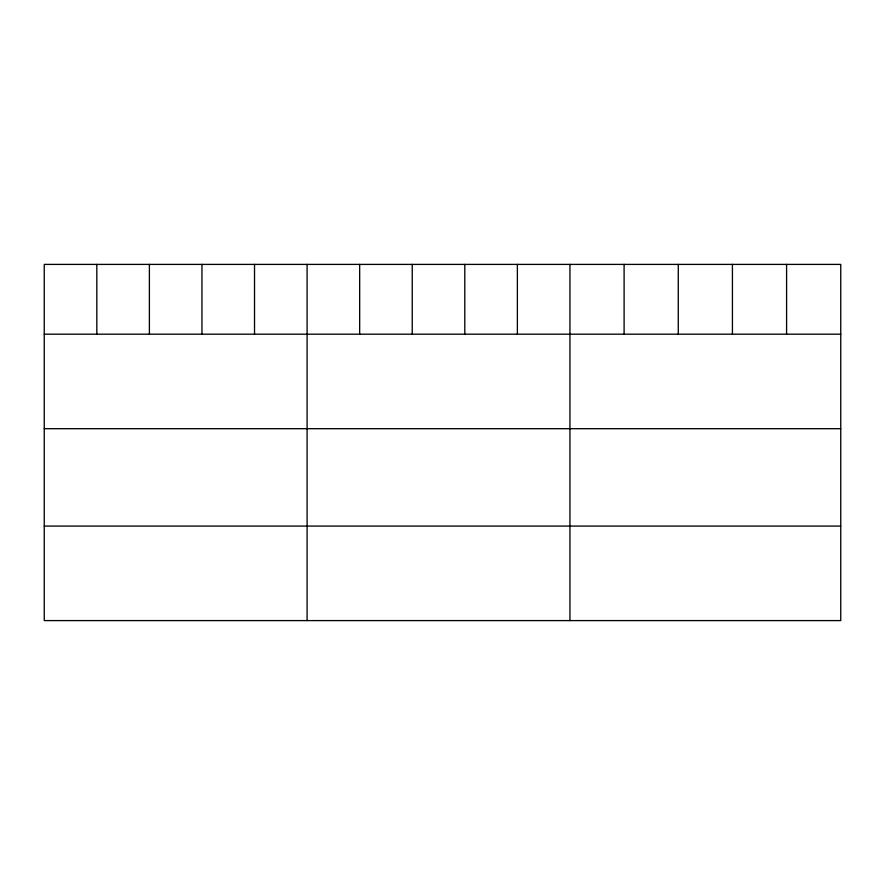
<?xml version="1.0" encoding="UTF-8"?>
<svg xmlns="http://www.w3.org/2000/svg" width="885" height="885" viewBox="0 0 885 885"><rect width="100%" height="100%" fill="white"/><g stroke="black" fill="none" stroke-linecap="round" stroke-linejoin="round"><path stroke-width="1.33" d="M840.75 334.187L840.75 620.595L44.25 620.595L44.25 264.405L840.75 264.405L840.75 334.187L44.25 334.187M44.25 428.694L840.75 428.694M44.25 526.077L840.75 526.077M786.588 264.405L786.588 334.187M732.426 264.405L732.426 334.187M678.264 264.405L678.264 334.187M624.102 264.405L624.102 334.187M569.94 264.405L569.94 620.595M517.371 264.405L517.371 334.187M464.802 264.405L464.802 334.187M412.233 264.405L412.233 334.187M359.664 264.405L359.664 334.187M307.095 264.405L307.095 620.595M254.526 264.405L254.526 334.187M201.957 264.405L201.957 334.187M149.388 264.405L149.388 334.187M96.819 264.405L96.819 334.187"/></g></svg>
